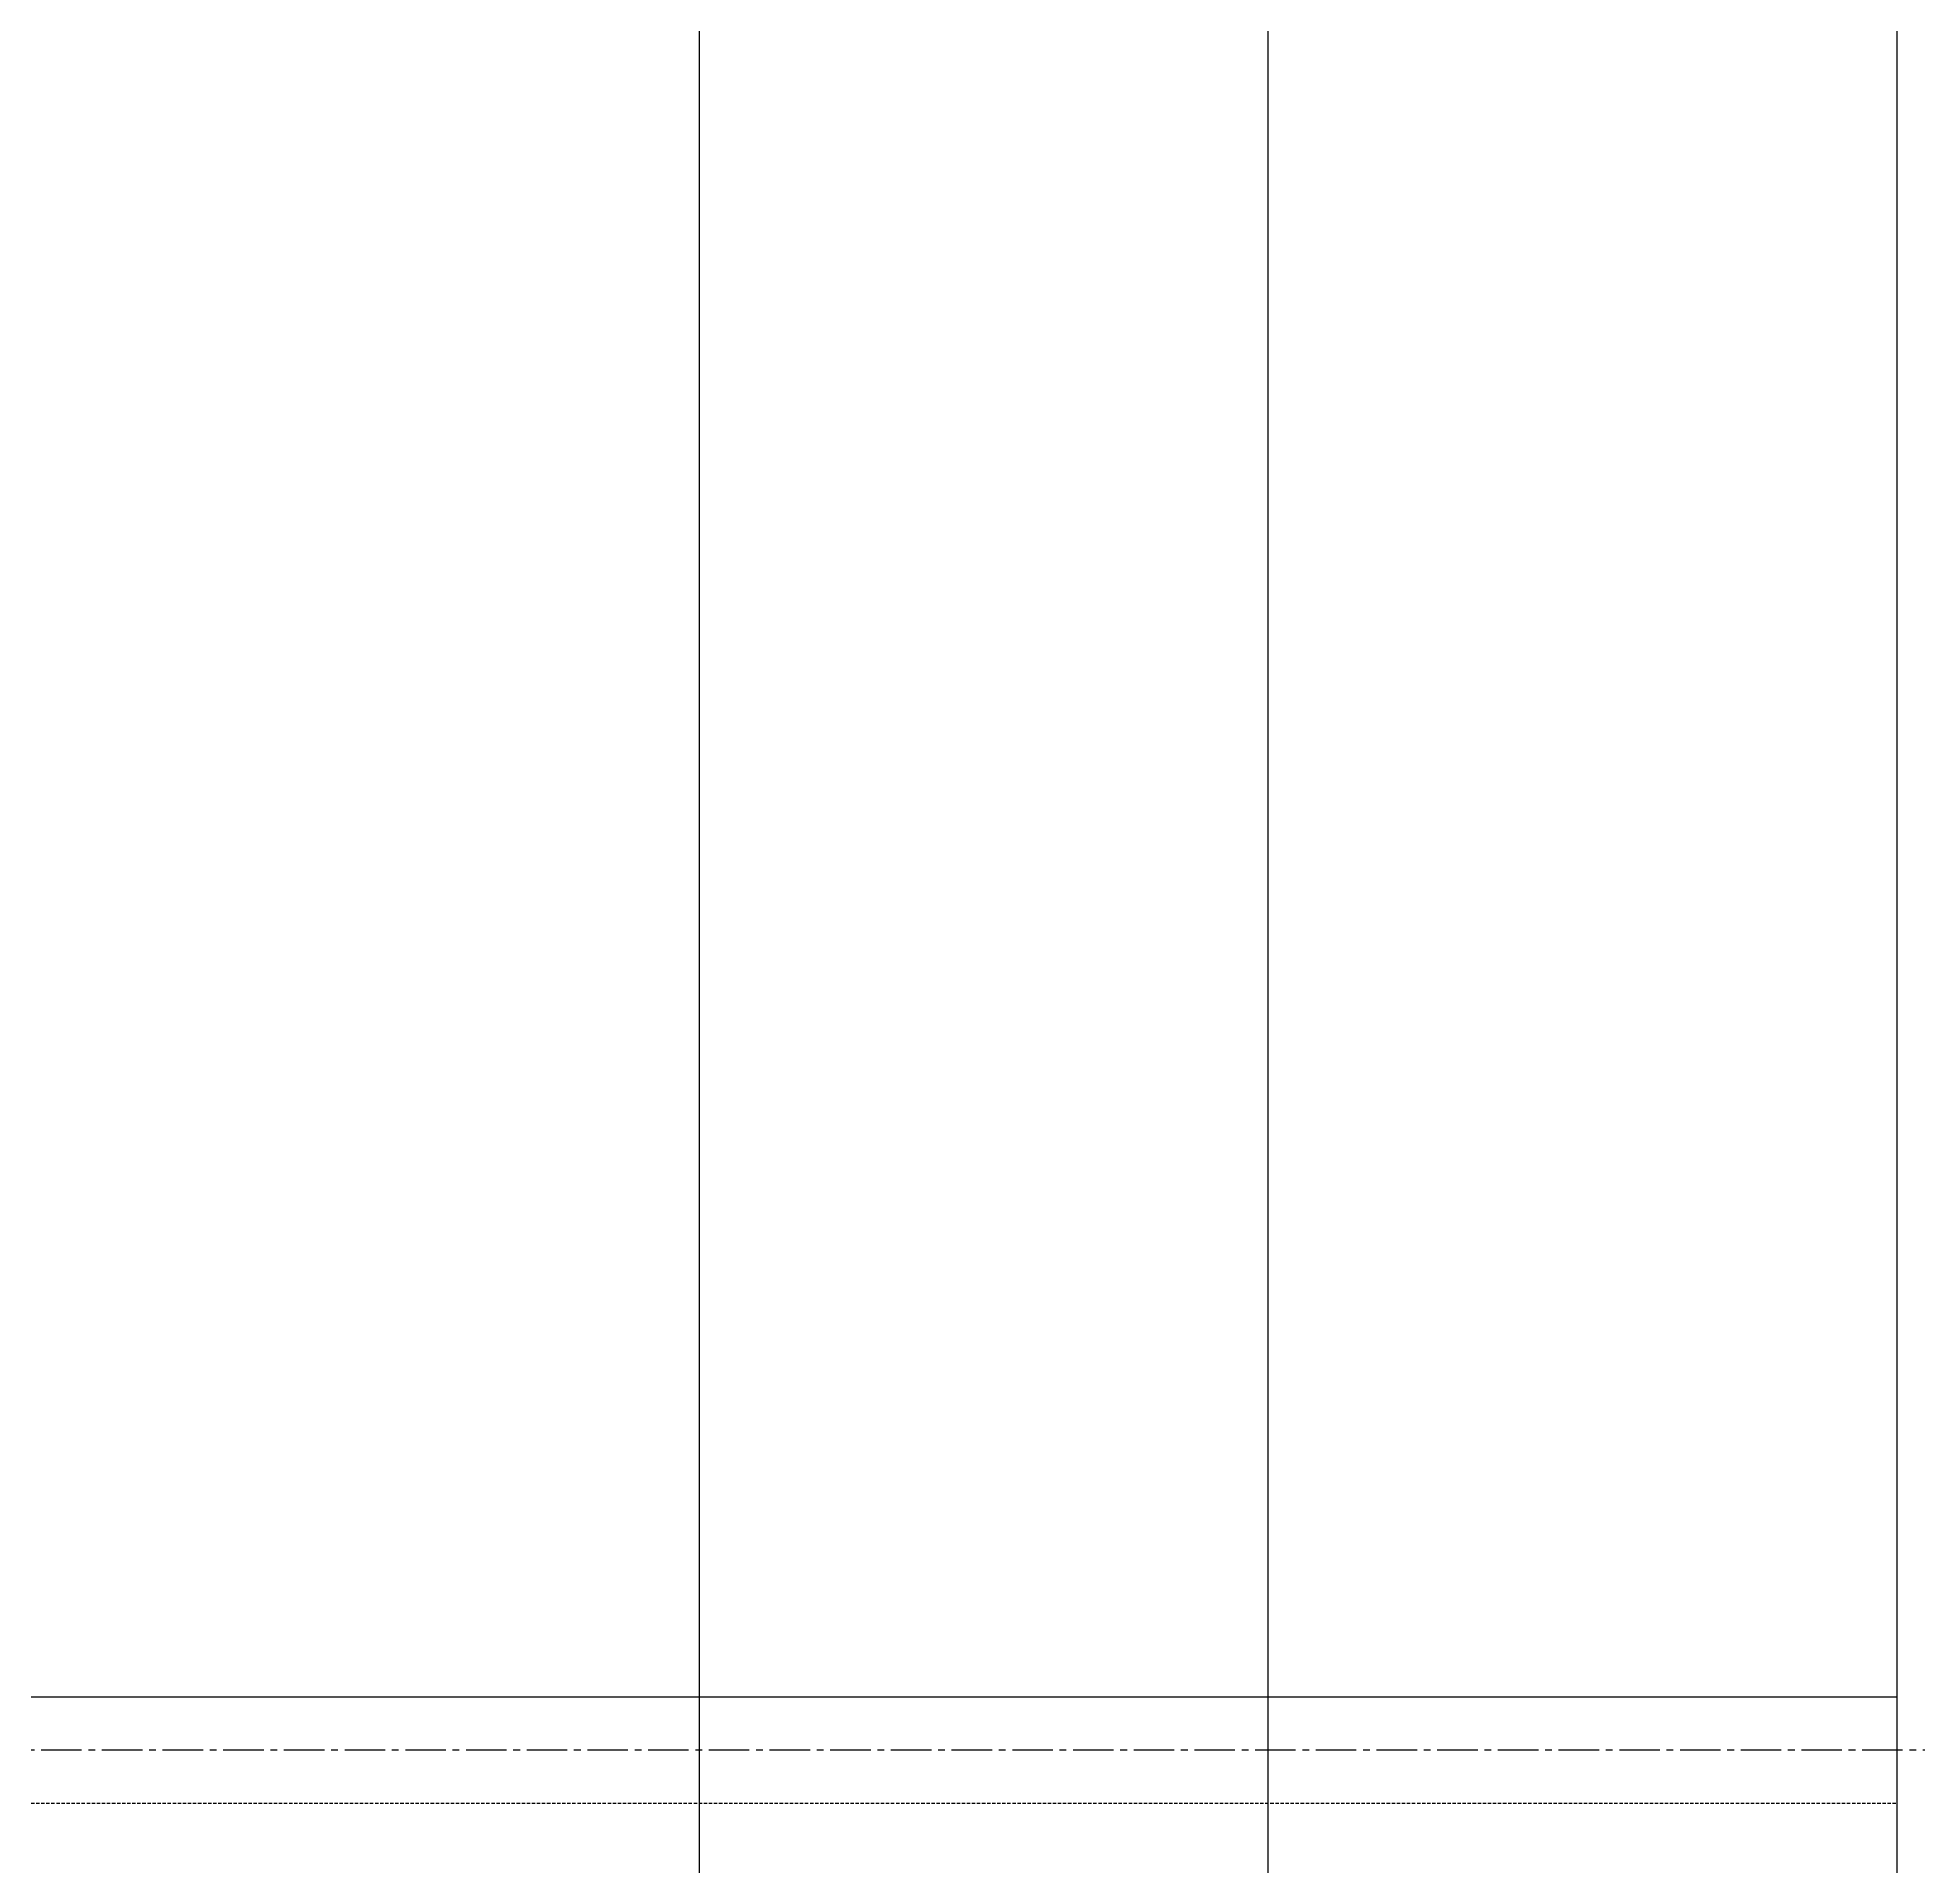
# Model space of a CAD drawing. Header units: millimetres. Extents: x -272986 to 200319, y -34579 to 49604.
# Drawn here: x -30436 to -29551, y 8247 to 9108 of the extents above; entities that cross this region are included whole.
import ezdxf

# ---------------------------------------------------------------- set-up
doc = ezdxf.new("R2010")
doc.units = ezdxf.units.MM
doc.linetypes.add('CENTER2', pattern=[28.575000000000003, 19.05, -3.175, 3.175, -3.175])
doc.linetypes.add('HIDDEN2', pattern=[4.762499999999999, 3.175, -1.5875])
doc.layers.get('Defpoints').update_dxf_attribs({"color": 9})
for name, color, linetype in [('X 0001 M', 7, 'Continuous'), ('X 1001 M', 8, 'HIDDEN2'), ('X 2001 M', 1, 'CENTER2'), ('X 3001 D', 5, 'Continuous')]:
    doc.layers.add(name, color=color, linetype=linetype)
doc.styles.add('BIT STD. 3.0', font='isocpeur.ttf', dxfattribs={"height": 2.5})
doc.dimstyles.new('BIT STD. 3.0', dxfattribs={"dimtxt": 3, "dimasz": 3, "dimexe": 1, "dimexo": 0.75, "dimgap": 1, "dimtad": 1, "dimdec": 0, "dimdsep": 46, "dimtxsty": 'BIT STD. 3.0', "dimcen": 0, "dimadec": 0, "dimazin": 0, "dimtfac": 1, "dimtdec": 0, "dimtmove": 0, "dimatfit": 3, "dimfxl": 1, "dimtfill": 1, "dimlwd": -1, "dimlwe": -1, "dimarcsym": 0})

# ---------------------------------------------------------------- blocks, each defined once
blk = doc.blocks.new('*D39')
at = {"layer": 'Defpoints', "color": 0, "transparency": 16777216}
for p in [(-45827.89332873137, 14137.02923352813), (-29560.67678410275, 14137.02923352816), (-45157.67678410289, 1987.029233528126)]:
    blk.add_point(p, dxfattribs=at)
at = {"layer": 'X 3001 D', "color": 0, "transparency": 16777216}
blk.add_line((-29566.67678410275, 14137.02923352816), (-48599.18937238758, 14137.02923352813), dxfattribs=at)
at = {"layer": 'X 3001 D', "color": 0, "transparency": 16777216, "insert": (-47243.54135055948, 14273.61518168638), "char_height": 150, "attachment_point": 5, "style": 'BIT STD. 3.0', "bg_fill": 3, "box_fill_scale": 1.1, "bg_fill_color": 256, "bg_fill_true_color": 13158600, "bg_fill_transparency": 0}
blk.add_mtext('{\\fArial|b0|i0|c0|p34;▼}12.150m - OVERFLOW LEVEL', dxfattribs=at)
blk = doc.blocks.new('*D312')
at = {"layer": 'Defpoints', "color": 0, "transparency": 16777216}
for p in [(-28333.12225586301, 9572.029233528097), (-28227.58609450716, 9572.029233528097), (-33887.25192663548, 1987.029233528126)]:
    blk.add_point(p, dxfattribs=at)
at = {"layer": 'X 3001 D', "color": 0, "transparency": 16777216}
blk.add_line((-28288.12225586301, 9572.029233528097), (-27406.29005085096, 9572.029233528097), dxfattribs=at)
at = {"layer": 'X 3001 D', "color": 0, "transparency": 16777216, "insert": (-27786.93807267906, 9708.615181686351), "char_height": 150, "attachment_point": 5, "style": 'BIT STD. 3.0', "bg_fill": 3, "box_fill_scale": 1.1, "bg_fill_color": 256, "bg_fill_true_color": 13158600, "bg_fill_transparency": 0}
blk.add_mtext('{\\fArial|b0|i0|c0|p34;▼}7.585m', dxfattribs=at)
blk = doc.blocks.new('*D441')
at = {"layer": 'Defpoints', "color": 0, "transparency": 16777216}
for p in [(-29560.67678410275, 14069.02923352813), (-46358.21644687823, 13790.03330384832), (-45157.67678410289, 1987.029233528126)]:
    blk.add_point(p, dxfattribs=at)
at = {"layer": 'X 3001 D', "color": 0, "transparency": 16777216}
for p, q in [((-45638.21644687823, 14069.02923352813), (-45998.21644687823, 13790.03330384832)), ((-29605.67678410275, 14069.02923352813), (-45638.21644687823, 14069.02923352813)), ((-45998.21644687823, 13790.03330384832), (-48589.51249053443, 13790.03330384832))]:
    blk.add_line(p, q, dxfattribs=at)
at = {"layer": 'X 3001 D', "color": 0, "transparency": 16777216, "insert": (-47503.86446870634, 13926.61925200658), "char_height": 150, "attachment_point": 5, "style": 'BIT STD. 3.0', "bg_fill": 3, "box_fill_scale": 1.1, "bg_fill_color": 256, "bg_fill_true_color": 13158600, "bg_fill_transparency": 0}
blk.add_mtext('{\\fArial|b0|i0|c0|p34;▼}12.082m - HIGH LEVEL', dxfattribs=at)

msp = doc.modelspace()

# ---------------------------------------------------------------- dimensions: what is measured, and where the dimension line sits
at = {"layer": 'X 3001 D', "color": 150}
dim = msp.add_ordinate_dim(feature_location=(-29560.67678410275, 14137.02923352816), offset=(-16267.21654462862, -2.9103830456733704e-11), dtype=0, origin=(-45157.67678410289, 1987.029233528126), text='{\\fArial|b0|i0|c0|p34;▼}<> - OVERFLOW LEVEL', dimstyle='BIT STD. 3.0', override={"dimexo": 0.1, "dimdec": 3, "dimlfac": 0.001, "dimzin": 0, "dimpost": 'm'}, dxfattribs=at)
dim.commit()
dim.dimension.update_dxf_attribs({"geometry": '*D39', "text_midpoint": (-47243.54135055948, 14273.61518168638)})

# ---------------------------------------------------------------- next in the draw order: dimensions: what is measured, and where the dimension line sits
dim = msp.add_ordinate_dim(feature_location=(-29560.67678410275, 14069.02923352813), offset=(-16797.539662775478, -278.9959296798097), dtype=0, origin=(-45157.67678410289, 1987.029233528126), text='{\\fArial|b0|i0|c0|p34;▼}<> - HIGH LEVEL', dimstyle='BIT STD. 3.0', override={"dimdec": 3, "dimlfac": 0.001, "dimzin": 0, "dimpost": 'm'}, dxfattribs=at)
dim.commit()
dim.dimension.update_dxf_attribs({"geometry": '*D441', "text_midpoint": (-47503.86446870634, 13926.61925200658)})

# ---------------------------------------------------------------- next in the draw order: linework, layer by layer
at = {"layer": 'X 0001 M'}
for p, q in [((-29560.67678410272, 1972.029233528126), (-29560.67678410275, 15542.02923352813)), ((-45157.67678410282, 8327.029233528126), (-29560.67678410278, 8327.029233528094))]:
    msp.add_line(p, q, dxfattribs=at)
at = {"layer": 'X 1001 M', "ltscale": 0.5}
msp.add_line((-45157.67678410282, 8277.029233528126), (-29560.67678410278, 8277.029233528094), dxfattribs=at)
at = {"layer": 'X 2001 M'}
msp.add_line((-45207.67678410282, 8302.029233528126), (-29510.67678410278, 8302.029233528094), dxfattribs=at)

# ---------------------------------------------------------------- next in the draw order: dimensions: what is measured, and where the dimension line sits
at = {"layer": 'X 3001 D'}
dim = msp.add_ordinate_dim(feature_location=(-28333.12225586301, 9572.029233528097), offset=(105.53616135584889, 0), dtype=0, origin=(-33887.25192663548, 1987.029233528126), text='{\\fArial|b0|i0|c0|p34;▼}<>', dimstyle='BIT STD. 3.0', override={"dimdec": 3, "dimlfac": 0.001, "dimzin": 0, "dimpost": 'm'}, dxfattribs=at)
dim.commit()
dim.dimension.update_dxf_attribs({"geometry": '*D312', "text_midpoint": (-27786.93807267906, 9708.615181686351)})

# ---------------------------------------------------------------- next in the draw order: linework, layer by layer
at = {"layer": 'X 0001 M', "color": 30}
for p, q in [((-30124.59996212691, 13980.73217943919), (-30124.59996212693, 2542.029233528108)), ((-29857.01067641264, 13980.73217943919), (-29857.01067641264, 2542.029233528108))]:
    msp.add_line(p, q, dxfattribs=at)

doc.saveas('drawing.dxf')
